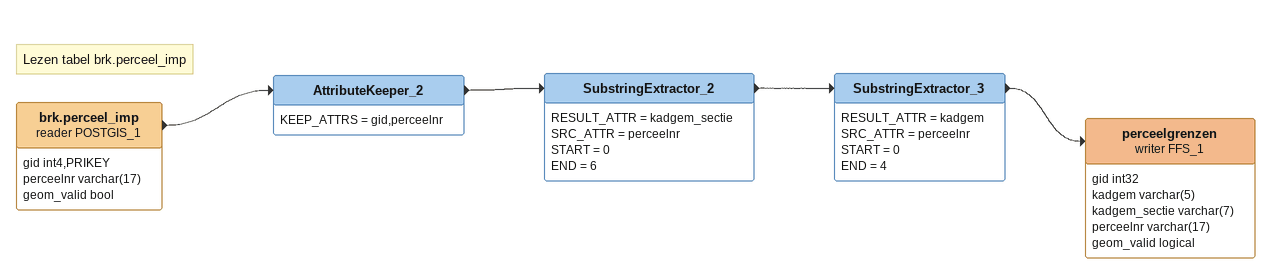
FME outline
Note: Lezen tabel brk.perceel_imp
brk.perceel_imp (reader POSTGIS_1)
    attributes: gid int4,PRIKEY, perceelnr varchar(17), geom_valid bool
    -> AttributeKeeper_2
AttributeKeeper_2
    KEEP_ATTRS = gid,perceelnr
    -> SubstringExtractor_2
SubstringExtractor_2
    RESULT_ATTR = kadgem_sectie
    SRC_ATTR = perceelnr
    START = 0
    END = 6
    -> SubstringExtractor_3
SubstringExtractor_3
    RESULT_ATTR = kadgem
    SRC_ATTR = perceelnr
    START = 0
    END = 4
    -> perceelgrenzen (writer FFS_1)
perceelgrenzen (writer FFS_1)
    attributes: gid int32, kadgem varchar(5), kadgem_sectie varchar(7), perceelnr varchar(17), geom_valid logical
